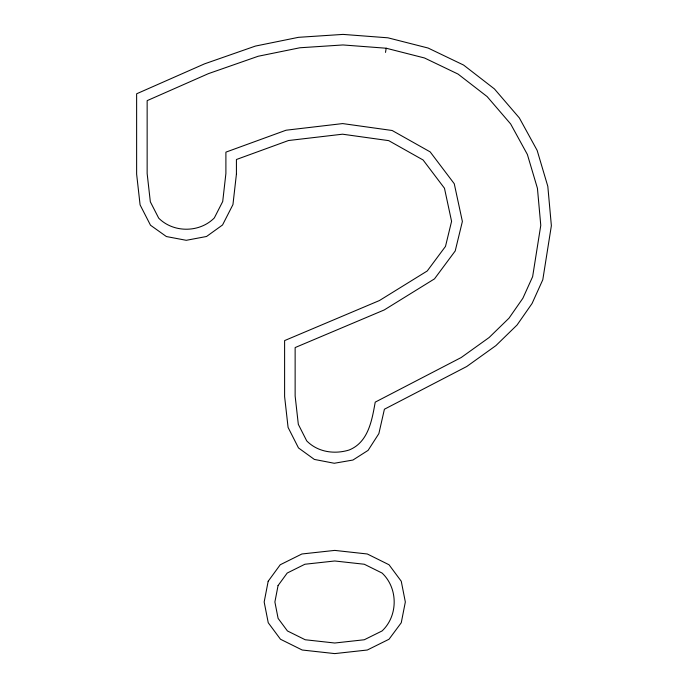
<?xml version="1.0" encoding="UTF-8"?>
<svg xmlns="http://www.w3.org/2000/svg" width="688" height="688" viewBox="0 0 688 688"><rect width="100%" height="100%" fill="white"/><g stroke="black" fill="none" stroke-linecap="round" stroke-linejoin="round"><path stroke-width="1.03" d="M385.512 52.4L386.192 48.229L424.487 57.973L458.045 74.072L487.13 96.587L510.642 123.943L527.369 154.456L537.431 188.306L540.777 225.354L532.624 276.696L522.88 298.257L509 318.174L489.125 337.524L461.218 357.519L375.227 402.136C371.959 420.256 368.415 442.272 349.065 450.029C334.385 454.544 317.753 452.136 306.719 440.896L298.325 424.358L295.135 395.987L295.135 347.569L384.257 309.935L434.489 278.872L455.215 250.957L462.379 221.467L454.261 183.739L430.172 151.893L392.151 130.496L342.658 123.582L286.062 130.213L225.896 152.143L225.896 173.514L222.714 201.507L214.329 217.924C199.589 232.862 173.531 233.043 158.696 218.139L150.337 201.816L147.146 173.522L147.146 100.646L208.395 73.65L258.198 56.253L299.882 47.773L342.968 44.952L386.192 48.229M236.423 174.107L232.948 204.594L222.542 224.976L206.546 236.483L186.276 240.31L166.384 236.543L150.5 225.225L140.094 204.895L136.628 174.107L136.628 93.792L204.534 63.855L255.403 46.079L298.489 37.324L343.028 34.4L387.903 37.806L428.091 48.031L463.6 65.068L494.423 88.924L519.337 117.915L537.139 150.38L547.811 186.31L551.372 225.707L542.798 279.741L532.073 303.477L517.058 325.011L495.893 345.617L466.731 366.515L384.403 409.231L378.864 433.629L368.097 450.365L352.944 460.04L334.265 463.265L314.364 459.429L298.489 447.931L288.083 427.42L284.608 396.572L284.608 340.594L379.415 300.553L427.239 270.977L445.497 246.399L451.577 221.33L444.465 188.228L423.103 159.994L388.72 140.644L342.538 134.194L288.504 140.524L236.423 159.504L236.423 174.107M268.182 581.248L264.166 602L268.243 622.752L280.472 639.238L302.195 650.014L334.755 653.6L367.306 650.014L389.03 639.238L401.259 622.752L405.335 602L401.259 581.248L389.03 564.762L367.306 553.986L334.755 550.4L301.894 553.986L280.231 564.762L268.182 581.248M278.064 585.557L274.89 601.983L278.107 618.392L287.421 630.939L305.205 639.754L334.755 643.013L364.296 639.754L382.089 630.939C398.206 615.786 398.206 588.214 382.089 573.061L364.296 564.246L334.746 560.987L304.896 564.246L287.214 573.044L278.064 585.557"/></g></svg>
